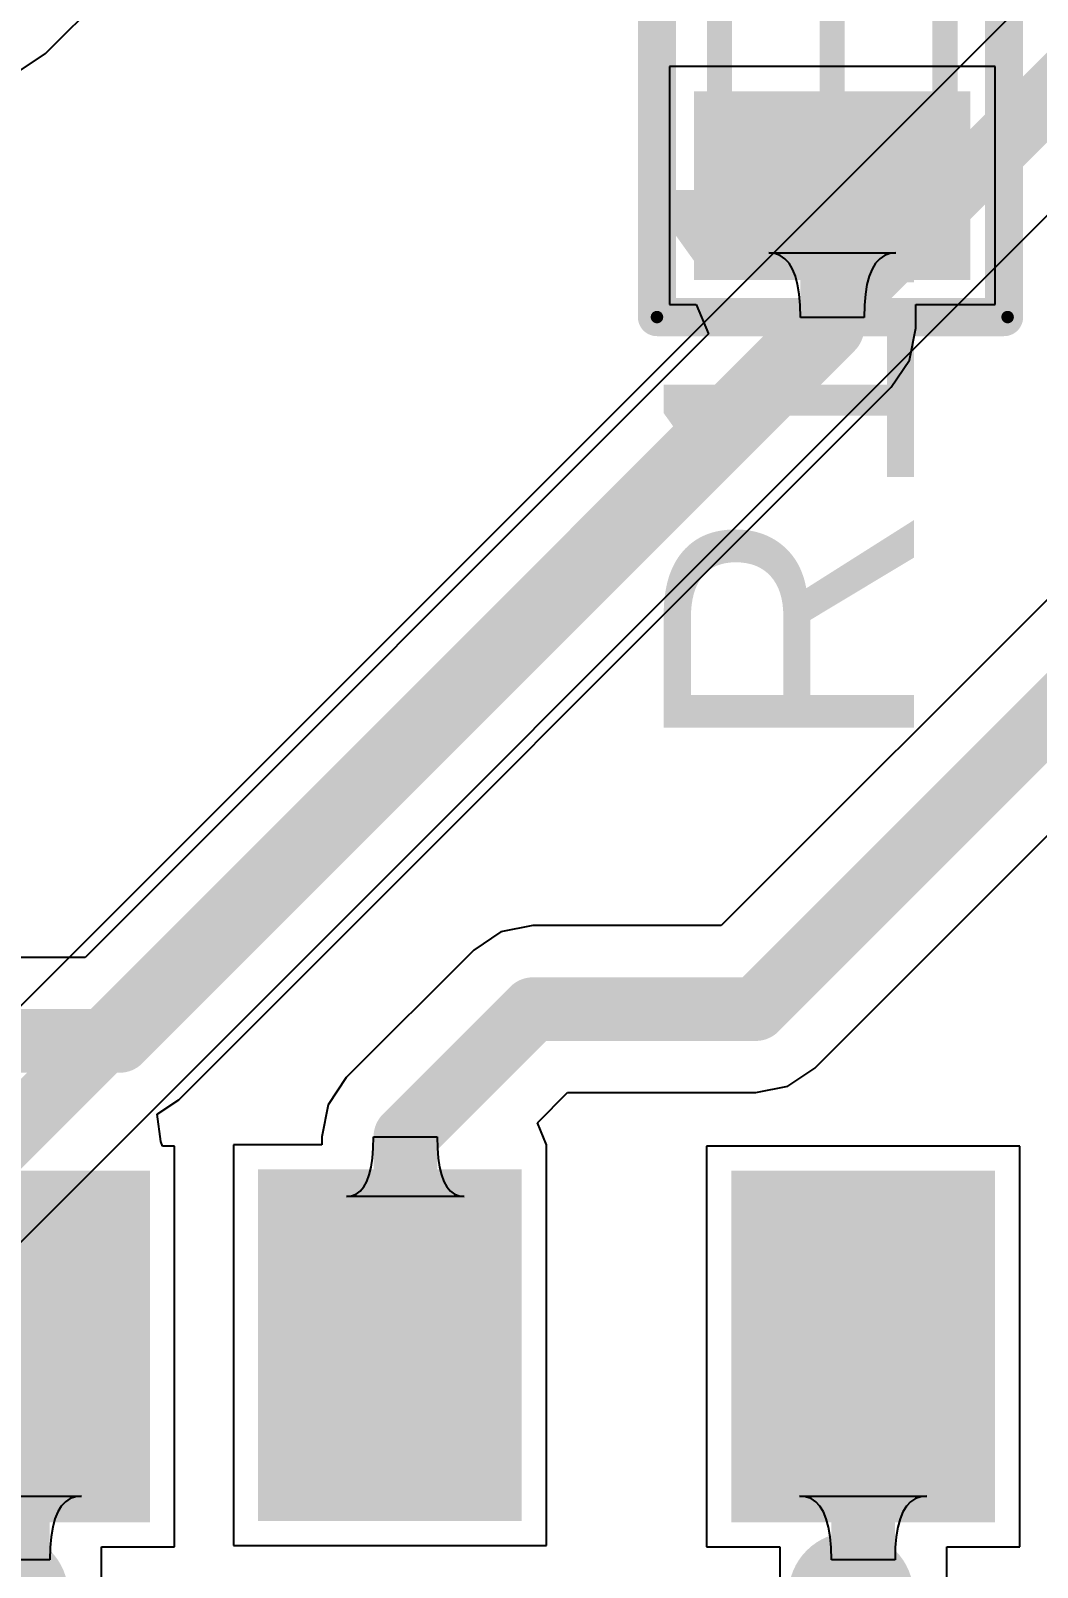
# Model space of a CAD drawing. Header units: inches. Extents: x 1.37 to 4.6, y 1.74 to 5.29.
# Drawn here: x 1.9687 to 2.127, y 3.9575 to 4.199 of the extents above; entities that cross this region are included whole.
import ezdxf

# ---------------------------------------------------------------- set-up
doc = ezdxf.new("R2010")
doc.units = ezdxf.units.IN
doc.header["$MEASUREMENT"] = 0
for name, color, linetype in [('BottomLayer', 5, 'Continuous'), ('Mechanical13', 56, 'Continuous'), ('Mechanical15', 56, 'Continuous'), ('TopLayer', 1, 'Continuous'), ('TopOverlay', 2, 'Continuous'), ('TopPaste', 8, 'Continuous'), ('TopSolder', 216, 'Continuous')]:
    doc.layers.add(name, color=color, linetype=linetype)
doc.styles.add('Arial', font='', dxfattribs={"height": 0.2})
doc.styles.get('Arial').set_extended_font_data('Arial')

# ---------------------------------------------------------------- blocks, each defined once
blk = doc.blocks.new('_________0603_107')
at = {"layer": 'TopLayer'}
for points in [[(-0.03937, -0.01772), (-0.03937, 0.01772), (-0.01772, 0.01772), (-0.01772, -0.01772)], [(0.01772, -0.01772), (0.01772, 0.01772), (0.03937, 0.01772), (0.03937, -0.01772)]]:
    blk.add_hatch(color=1, dxfattribs=at).paths.add_polyline_path(points)
at = {"layer": 'TopPaste'}
for points in [[(-0.03937, -0.01772), (-0.03937, 0.01772), (-0.01772, 0.01772), (-0.01772, -0.01772)], [(0.01772, -0.01772), (0.01772, 0.01772), (0.03937, 0.01772), (0.03937, -0.01772)]]:
    blk.add_hatch(color=8, dxfattribs=at).paths.add_polyline_path(points)
at = {"layer": 'TopSolder'}
for points in [[(-0.04337, -0.02172), (-0.04337, 0.02172), (-0.01372, 0.02172), (-0.01372, -0.02172)], [(0.01372, -0.02172), (0.01372, 0.02172), (0.04337, 0.02172), (0.04337, -0.02172)]]:
    blk.add_hatch(color=216, dxfattribs=at).paths.add_polyline_path(points)
at = {"layer": 'Mechanical13', "const_width": 0.00394}
for points in [[(-0.0315, 0.01772), (-0.0315, -0.01772)], [(-0.0315, 0.01772), (0.0315, 0.01772)], [(0.0315, 0.01772), (0.0315, -0.01772)], [(-0.0315, -0.01772), (0.0315, -0.01772)]]:
    blk.add_lwpolyline(points, dxfattribs=at)
at = {"layer": 'Mechanical13', "const_width": 0.00197}
for points in [[(-0.03248, 0.01772, 1), (-0.03051, 0.01772, 1)], [(-0.03248, 0.01772, 1), (-0.03051, 0.01772, 1)], [(0.03051, 0.01772, 1), (0.03248, 0.01772, 1)], [(0.03051, 0.01772, 1), (0.03248, 0.01772, 1)], [(-0.03248, -0.01772, 1), (-0.03051, -0.01772, 1)], [(-0.03248, -0.01772, 1), (-0.03051, -0.01772, 1)], [(0.03051, -0.01772, 1), (0.03248, -0.01772, 1)], [(0.03051, -0.01772, 1), (0.03248, -0.01772, 1)]]:
    blk.add_lwpolyline(points, format="xyb", close=True, dxfattribs=at)
at = {"layer": 'Mechanical15'}
for points, const_width in [([(-0.04921, 0.02756), (-0.04921, -0.02756)], 0.00197), ([(-0.04921, 0.02756), (0.04921, 0.02756)], 0.00197), ([(0.04921, 0.02756), (0.04921, -0.02756)], 0.00197), ([(0, 0.01772), (0, -0.01772)], 0.00394), ([(-0.01772, 0), (0.01772, 0)], 0.00394), ([(-0.04921, -0.02756), (0.04921, -0.02756)], 0.00197)]:
    blk.add_lwpolyline(points, dxfattribs=dict(at, const_width=const_width))
for points, const_width in [([(-0.0497, 0.02756, 1), (-0.04872, 0.02756, 1)], 0.000984), ([(-0.0497, 0.02756, 1), (-0.04872, 0.02756, 1)], 0.000984), ([(0.04872, 0.02756, 1), (0.0497, 0.02756, 1)], 0.000984), ([(0.04872, 0.02756, 1), (0.0497, 0.02756, 1)], 0.000984), ([(-0.00098, 0.01772, 1), (0.00098, 0.01772, 1)], 0.00197), ([(-0.0187, 0, 1), (-0.01673, 0, 1)], 0.00197), ([(0.01673, 0, 1), (0.0187, 0, 1)], 0.00197), ([(-0.00098, -0.01772, 1), (0.00098, -0.01772, 1)], 0.00197), ([(-0.0497, -0.02756, 1), (-0.04872, -0.02756, 1)], 0.000984), ([(-0.0497, -0.02756, 1), (-0.04872, -0.02756, 1)], 0.000984), ([(0.04872, -0.02756, 1), (0.0497, -0.02756, 1)], 0.000984), ([(0.04872, -0.02756, 1), (0.0497, -0.02756, 1)], 0.000984)]:
    blk.add_lwpolyline(points, format="xyb", close=True, dxfattribs=dict(at, const_width=const_width))
at = {"layer": 'TopOverlay', "const_width": 0.006}
for points in [[(-0.04921, 0.02756), (-0.04921, -0.027)], [(-0.04921, 0.02756), (0.049, 0.02756)], [(0.049, 0.02756), (0.049, -0.027)], [(-0.04921, -0.027), (0.049, -0.027)]]:
    blk.add_lwpolyline(points, dxfattribs=at)
at = {"layer": 'TopOverlay', "const_width": 0.003}
for points in [[(-0.05071, 0.02756, 1), (-0.04771, 0.02756, 1)], [(-0.05071, 0.02756, 1), (-0.04771, 0.02756, 1)], [(0.0475, 0.02756, 1), (0.0505, 0.02756, 1)], [(0.0475, 0.02756, 1), (0.0505, 0.02756, 1)], [(-0.05071, -0.027, 1), (-0.04771, -0.027, 1)], [(-0.05071, -0.027, 1), (-0.04771, -0.027, 1)], [(0.0475, -0.027, 1), (0.0505, -0.027, 1)], [(0.0475, -0.027, 1), (0.0505, -0.027, 1)]]:
    blk.add_lwpolyline(points, format="xyb", close=True, dxfattribs=at)
blk = doc.blocks.new('SOT23B_124')
at = {"layer": 'TopLayer'}
for points in [[(-0.05413, 0.07284), (-0.02067, 0.07284), (-0.02067, 0.02559), (-0.05413, 0.02559)], [(0.02027, 0.07262), (0.05373, 0.07262), (0.05373, 0.02538), (0.02027, 0.02538)], [(-0.01673, -0.02559), (0.01673, -0.02559), (0.01673, -0.07284), (-0.01673, -0.07284)]]:
    blk.add_hatch(color=1, dxfattribs=at).paths.add_polyline_path(points)
at = {"layer": 'TopPaste'}
for points in [[(-0.05413, 0.07284), (-0.02067, 0.07284), (-0.02067, 0.02559), (-0.05413, 0.02559)], [(0.02027, 0.07262), (0.05373, 0.07262), (0.05373, 0.02538), (0.02027, 0.02538)], [(-0.01673, -0.02559), (0.01673, -0.02559), (0.01673, -0.07284), (-0.01673, -0.07284)]]:
    blk.add_hatch(color=8, dxfattribs=at).paths.add_polyline_path(points)
at = {"layer": 'TopSolder'}
for points in [[(-0.05813, 0.07684), (-0.01667, 0.07684), (-0.01667, 0.02159), (-0.05813, 0.02159)], [(0.01627, 0.07662), (0.05773, 0.07662), (0.05773, 0.02138), (0.01627, 0.02138)], [(-0.02073, -0.02159), (0.02073, -0.02159), (0.02073, -0.07684), (-0.02073, -0.07684)]]:
    blk.add_hatch(color=216, dxfattribs=at).paths.add_polyline_path(points)
at = {"layer": 'TopOverlay'}
for points, const_width in [([(0.04, 0.01, 1), (0.03016, 0.01, 1)], 0.00984), ([(0.0277, 0.01, 1), (0.03262, 0.01, 1)], 0.00492), ([(0.03754, 0.01, 1), (0.04246, 0.01, 1)], 0.00492)]:
    blk.add_lwpolyline(points, format="xyb", close=True, dxfattribs=dict(at, const_width=const_width))
blk = doc.blocks.new('SOT23B_125')
at = {"layer": 'TopLayer'}
for points in [[(-0.05413, 0.07284), (-0.02067, 0.07284), (-0.02067, 0.02559), (-0.05413, 0.02559)], [(0.02027, 0.07262), (0.05373, 0.07262), (0.05373, 0.02538), (0.02027, 0.02538)], [(-0.01673, -0.02559), (0.01673, -0.02559), (0.01673, -0.07284), (-0.01673, -0.07284)]]:
    blk.add_hatch(color=1, dxfattribs=at).paths.add_polyline_path(points)
at = {"layer": 'TopPaste'}
for points in [[(-0.05413, 0.07284), (-0.02067, 0.07284), (-0.02067, 0.02559), (-0.05413, 0.02559)], [(0.02027, 0.07262), (0.05373, 0.07262), (0.05373, 0.02538), (0.02027, 0.02538)], [(-0.01673, -0.02559), (0.01673, -0.02559), (0.01673, -0.07284), (-0.01673, -0.07284)]]:
    blk.add_hatch(color=8, dxfattribs=at).paths.add_polyline_path(points)
at = {"layer": 'TopSolder'}
for points in [[(-0.05813, 0.07684), (-0.01667, 0.07684), (-0.01667, 0.02159), (-0.05813, 0.02159)], [(0.01627, 0.07662), (0.05773, 0.07662), (0.05773, 0.02138), (0.01627, 0.02138)], [(-0.02073, -0.02159), (0.02073, -0.02159), (0.02073, -0.07684), (-0.02073, -0.07684)]]:
    blk.add_hatch(color=216, dxfattribs=at).paths.add_polyline_path(points)
at = {"layer": 'TopOverlay'}
for points, const_width in [([(0.04, 0.01, 1), (0.03016, 0.01, 1)], 0.00984), ([(0.0277, 0.01, 1), (0.03262, 0.01, 1)], 0.00492), ([(0.03754, 0.01, 1), (0.04246, 0.01, 1)], 0.00492)]:
    blk.add_lwpolyline(points, format="xyb", close=True, dxfattribs=dict(at, const_width=const_width))

msp = doc.modelspace()

# ---------------------------------------------------------------- linework, layer by layer
at = {"layer": 'BottomLayer'}
for p, q in [((1.87928, 3.92072), (2.31356, 4.355)), ((2.27182, 4.35038), (1.86456, 3.94313)), ((1.97108, 4.19541), (2.04022, 4.26455)), ((1.966, 4.19201), (1.97108, 4.19541))]:
    msp.add_line(p, q, dxfattribs=at)
at = {"layer": 'BottomLayer', "const_width": 0.01}
msp.add_lwpolyline([(1.87, 3.93), (2.33, 4.39)], dxfattribs=at)
at = {"layer": 'TopLayer'}
for p, q in [((2.12033, 4.19336), (2.06915, 4.19336)), ((2.06915, 4.19336), (2.06915, 4.15596)), ((2.12033, 4.15596), (2.12033, 4.19336)), ((2.08569, 4.16397), (2.08474, 4.16407)), ((2.08474, 4.16407), (2.10474, 4.16407)), ((2.08654, 4.16367), (2.08569, 4.16397)), ((2.08729, 4.16316), (2.08654, 4.16367)), ((2.08794, 4.16245), (2.08729, 4.16316)), ((2.10219, 4.16316), (2.10154, 4.16245)), ((2.10294, 4.16367), (2.10219, 4.16316)), ((2.10379, 4.16397), (2.10294, 4.16367)), ((2.10474, 4.16407), (2.10379, 4.16397)), ((2.08849, 4.16154), (2.08794, 4.16245)), ((2.08894, 4.16043), (2.08849, 4.16154)), ((2.10099, 4.16154), (2.10054, 4.16043)), ((2.10154, 4.16245), (2.10099, 4.16154)), ((2.08929, 4.15912), (2.08894, 4.16043)), ((2.08954, 4.1576), (2.08929, 4.15912)), ((2.10019, 4.15912), (2.09994, 4.1576)), ((2.10054, 4.16043), (2.10019, 4.15912)), ((2.06915, 4.15596), (2.07335, 4.15596)), ((2.07335, 4.15596), (2.07526, 4.15134)), ((2.08969, 4.15588), (2.08954, 4.1576)), ((2.08974, 4.15395), (2.08969, 4.15588)), ((2.09979, 4.15588), (2.09974, 4.15395)), ((2.09994, 4.1576), (2.09979, 4.15588)), ((2.10787, 4.15226), (2.10787, 4.15596)), ((2.10787, 4.15596), (2.12033, 4.15596)), ((2.09974, 4.15395), (2.08974, 4.15395)), ((2.07526, 4.15134), (1.97728, 4.05336)), ((2.10687, 4.14724), (2.10787, 4.15226)), ((2.10402, 4.14298), (2.10687, 4.14724)), ((1.992, 4.03095), (2.10402, 4.14298)), ((2.14662, 4.1277), (2.07728, 4.05836)), ((2.092, 4.03595), (2.16902, 4.11298)), ((2.04266, 4.05736), (2.0384, 4.05451)), ((2.04768, 4.05836), (2.04266, 4.05736)), ((2.07728, 4.05836), (2.04768, 4.05836)), ((2.0384, 4.05451), (2.01835, 4.03446)), ((1.97728, 4.05336), (1.94122, 4.05336)), ((2.08774, 4.0331), (2.092, 4.03595)), ((2.01835, 4.03446), (2.0155, 4.0302)), ((2.08272, 4.03211), (2.08774, 4.0331)), ((1.98863, 4.0287), (1.992, 4.03095)), ((2.04838, 4.02736), (2.05312, 4.03211)), ((2.05312, 4.03211), (2.08272, 4.03211)), ((1.98918, 4.02442), (1.98863, 4.0287)), ((2.0155, 4.0302), (2.0145, 4.02518)), ((2.0498, 4.02391), (2.04838, 4.02736)), ((1.98946, 4.0237), (1.98918, 4.02442)), ((1.99135, 4.0237), (1.98946, 4.0237)), ((1.99135, 3.96071), (1.99135, 4.0237)), ((2.0145, 4.02391), (2.00059, 4.02391)), ((2.00059, 4.02391), (2.00059, 3.96092)), ((2.0145, 4.02518), (2.0145, 4.02391)), ((2.02246, 4.0218), (2.02259, 4.0234)), ((2.02259, 4.0234), (2.02263, 4.02518)), ((2.02263, 4.02518), (2.03263, 4.02518)), ((2.03263, 4.02518), (2.03267, 4.0234)), ((2.03267, 4.0234), (2.0328, 4.0218)), ((2.0498, 3.96092), (2.0498, 4.02391)), ((2.0498, 4.02391), (2.0498, 4.02391)), ((2.12421, 4.0237), (2.07499, 4.0237)), ((2.07499, 4.0237), (2.07499, 3.96071)), ((2.12421, 3.96071), (2.12421, 4.0237)), ((2.02225, 4.0204), (2.02246, 4.0218)), ((2.0328, 4.0218), (2.03301, 4.0204)), ((2.02156, 4.01814), (2.02195, 4.01918)), ((2.02195, 4.01918), (2.02225, 4.0204)), ((2.03301, 4.0204), (2.03331, 4.01918)), ((2.03331, 4.01918), (2.0337, 4.01814)), ((2.01837, 4.0158), (2.01918, 4.01589)), ((2.03689, 4.0158), (2.01837, 4.0158)), ((2.01918, 4.01589), (2.0199, 4.01617)), ((2.0199, 4.01617), (2.02054, 4.01664)), ((2.02054, 4.01664), (2.0211, 4.0173)), ((2.0211, 4.0173), (2.02156, 4.01814)), ((2.0337, 4.01814), (2.03416, 4.0173)), ((2.03416, 4.0173), (2.03472, 4.01664)), ((2.03472, 4.01664), (2.03536, 4.01617)), ((2.03536, 4.01617), (2.03608, 4.01589)), ((2.03608, 4.01589), (2.03689, 4.0158)), ((1.95674, 3.9687), (1.97674, 3.9687)), ((1.97419, 3.9678), (1.97354, 3.9671)), ((1.97494, 3.9683), (1.97419, 3.9678)), ((1.97579, 3.9686), (1.97494, 3.9683)), ((1.97674, 3.9687), (1.97579, 3.9686)), ((2.09055, 3.9686), (2.0896, 3.9687)), ((2.0896, 3.9687), (2.1096, 3.9687)), ((2.0914, 3.9683), (2.09055, 3.9686)), ((2.09215, 3.9678), (2.0914, 3.9683)), ((2.0928, 3.9671), (2.09215, 3.9678)), ((2.10705, 3.9678), (2.1064, 3.9671)), ((2.1078, 3.9683), (2.10705, 3.9678)), ((2.10865, 3.9686), (2.1078, 3.9683)), ((2.1096, 3.9687), (2.10865, 3.9686)), ((1.97254, 3.9651), (1.97219, 3.9638)), ((1.97299, 3.9662), (1.97254, 3.9651)), ((1.97354, 3.9671), (1.97299, 3.9662)), ((2.09335, 3.9662), (2.0928, 3.9671)), ((2.0938, 3.9651), (2.09335, 3.9662)), ((2.09415, 3.9638), (2.0938, 3.9651)), ((2.1054, 3.9651), (2.10505, 3.9638)), ((2.10585, 3.9662), (2.1054, 3.9651)), ((2.1064, 3.9671), (2.10585, 3.9662)), ((1.97219, 3.9638), (1.97194, 3.9623)), ((2.0944, 3.9623), (2.09415, 3.9638)), ((2.10505, 3.9638), (2.1048, 3.9623)), ((1.97179, 3.9606), (1.97174, 3.9587)), ((1.97194, 3.9623), (1.97179, 3.9606)), ((1.97987, 3.82794), (1.97987, 3.96071)), ((1.97987, 3.96071), (1.99135, 3.96071)), ((2.00059, 3.96092), (2.0498, 3.96092)), ((2.07499, 3.96071), (2.08647, 3.96071)), ((2.08647, 3.96071), (2.08647, 3.92761)), ((2.09455, 3.9606), (2.0944, 3.9623)), ((2.0946, 3.9587), (2.09455, 3.9606)), ((2.10465, 3.9606), (2.1046, 3.9587)), ((2.1048, 3.9623), (2.10465, 3.9606)), ((2.11273, 3.84084), (2.11273, 3.96071)), ((2.11273, 3.96071), (2.12421, 3.96071)), ((1.97174, 3.9587), (1.96174, 3.9587)), ((2.1046, 3.9587), (2.0946, 3.9587))]:
    msp.add_line(p, q, dxfattribs=at)
at = {"layer": 'TopLayer', "const_width": 0.01}
for points in [[(2.09474, 4.15226), (2.09474, 4.17466)], [(1.98272, 4.04023), (2.09474, 4.15226)], [(2.08272, 4.04523), (2.15974, 4.12226)], [(2.02763, 4.02518), (2.04768, 4.04523)], [(2.04768, 4.04523), (2.08272, 4.04523)], [(1.90272, 4.04023), (1.98272, 4.04023)], [(2.02763, 3.99485), (2.02763, 4.02518)], [(2.0252, 3.99242), (2.02763, 3.99485)], [(1.96674, 3.8225), (1.96674, 3.9922)], [(2.0996, 3.8354), (2.0996, 3.9922)]]:
    msp.add_lwpolyline(points, dxfattribs=at)
at = {"layer": 'TopLayer', "const_width": 0.005}
for points in [[(2.09224, 4.17466, 1), (2.09724, 4.17466, 1)], [(2.09224, 4.15226, 1), (2.09724, 4.15226, 1)], [(2.09224, 4.15226, 1), (2.09724, 4.15226, 1)], [(2.04518, 4.04523, 1), (2.05018, 4.04523, 1)], [(2.04518, 4.04523, 1), (2.05018, 4.04523, 1)], [(2.08022, 4.04523, 1), (2.08522, 4.04523, 1)], [(2.08022, 4.04523, 1), (2.08522, 4.04523, 1)], [(1.98022, 4.04023, 1), (1.98522, 4.04023, 1)], [(1.98022, 4.04023, 1), (1.98522, 4.04023, 1)], [(2.02513, 4.02518, 1), (2.03013, 4.02518, 1)], [(2.02513, 4.02518, 1), (2.03013, 4.02518, 1)], [(2.02513, 3.99485, 1), (2.03013, 3.99485, 1)], [(2.02513, 3.99485, 1), (2.03013, 3.99485, 1)], [(1.96424, 3.9922, 1), (1.96924, 3.9922, 1)], [(2.0227, 3.99242, 1), (2.0277, 3.99242, 1)], [(2.0971, 3.9922, 1), (2.1021, 3.9922, 1)]]:
    msp.add_lwpolyline(points, format="xyb", close=True, dxfattribs=at)

# ---------------------------------------------------------------- block references
at = {"rotation": 90}
msp.add_blockref('_________0603_107', (2.09474, 4.2032), dxfattribs=at)
for name, p in [('SOT23B_125', (1.92974, 3.9432)), ('SOT23B_124', (2.0626, 3.9432))]:
    msp.add_blockref(name, p)

# ---------------------------------------------------------------- texts
at = {"layer": 'TopOverlay', "style": 'Arial'}
msp.add_text('R11', height=0.03937, rotation=90, dxfattribs=at).set_placement((2.10761, 4.08495))

doc.saveas('drawing.dxf')
